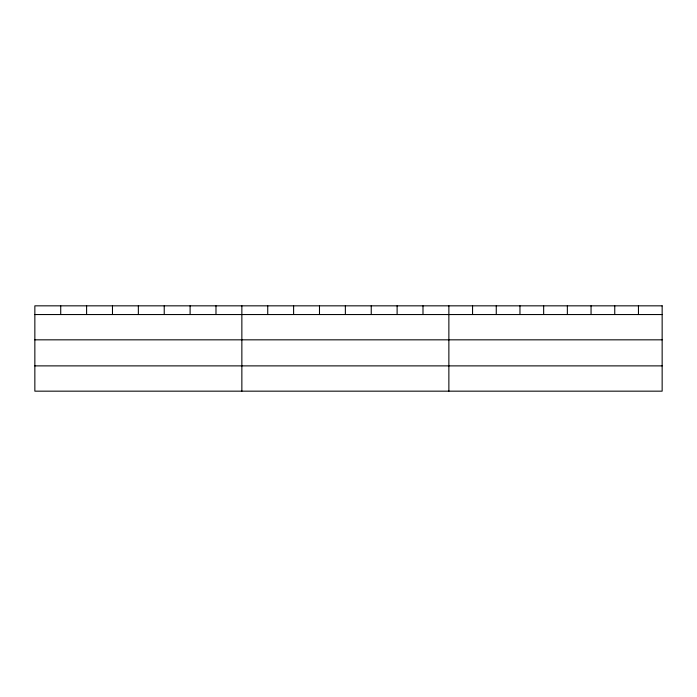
<?xml version="1.0" encoding="UTF-8"?>
<svg xmlns="http://www.w3.org/2000/svg" width="697" height="697" viewBox="0 0 697 697"><rect width="100%" height="100%" fill="white"/><g stroke="black" fill="none" stroke-linecap="round" stroke-linejoin="round"><path stroke-width="1.05" d="M34.85 314.547L662.15 314.547M34.85 339.831L662.15 339.831M34.85 365.881L662.15 365.881M638.452 305.835L638.452 314.547M614.754 305.835L614.754 314.547M591.056 305.835L591.056 314.547M567.358 305.835L567.358 314.547M543.66 305.835L543.66 314.547M519.962 305.835L519.962 314.547M496.264 305.835L496.264 314.547M472.566 305.835L472.566 314.547M448.868 305.835L448.868 391.165M422.992 305.835L422.992 314.547M397.116 305.835L397.116 314.547M371.24 305.835L371.24 314.547M345.363 305.835L345.363 314.547M319.487 305.835L319.487 314.547M293.611 305.835L293.611 314.547M267.735 305.835L267.735 314.547M241.859 305.835L241.859 391.165M215.983 305.835L215.983 314.547M190.107 305.835L190.107 314.547M164.231 305.835L164.231 314.547M138.355 305.835L138.355 314.547M112.478 305.835L112.478 314.547M86.602 305.835L86.602 314.547M60.726 305.835L60.726 314.547M662.15 305.835L34.85 305.835L34.85 391.165L662.15 391.165L662.15 305.835"/></g></svg>
